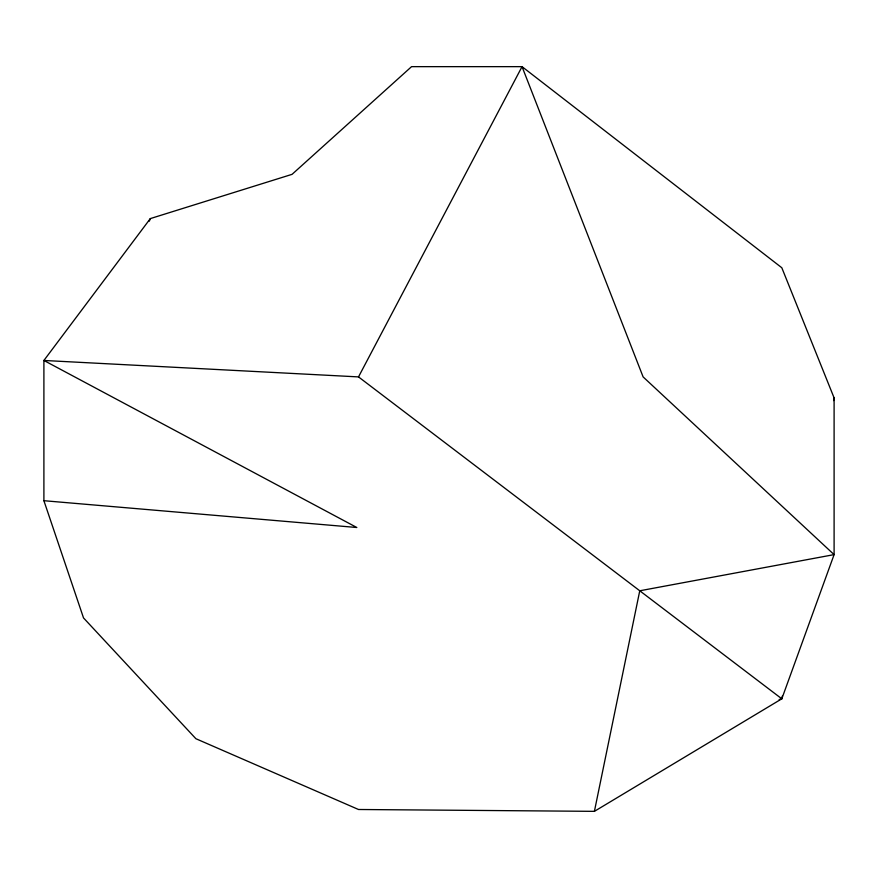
<?xml version="1.0" encoding="UTF-8"?>
<svg xmlns="http://www.w3.org/2000/svg" width="878" height="878" viewBox="0 0 878 878"><rect width="100%" height="100%" fill="white"/><g stroke="black" fill="none" stroke-linecap="round" stroke-linejoin="round"><path stroke-width="1.32" d="M779.159 699.503L781.815 698.811L834.1 554.622L834.1 397.888L781.815 267.757L522.037 66.651L411.562 66.651L292.067 174.338L150.325 218.589L43.9 360.463L43.9 500.701L83.52 617.925L195.893 738.716L358.509 809.494L594.406 811.349L781.815 698.811L782.287 696.111M833.628 400.587L834.1 397.888M594.406 811.349L639.755 590.784L834.1 554.622L643.113 376.903L522.037 66.651L358.509 376.903L43.9 360.463L356.819 527.502L43.9 500.701M149.359 221.146L150.325 218.589M358.509 376.903L781.815 698.811"/></g></svg>
